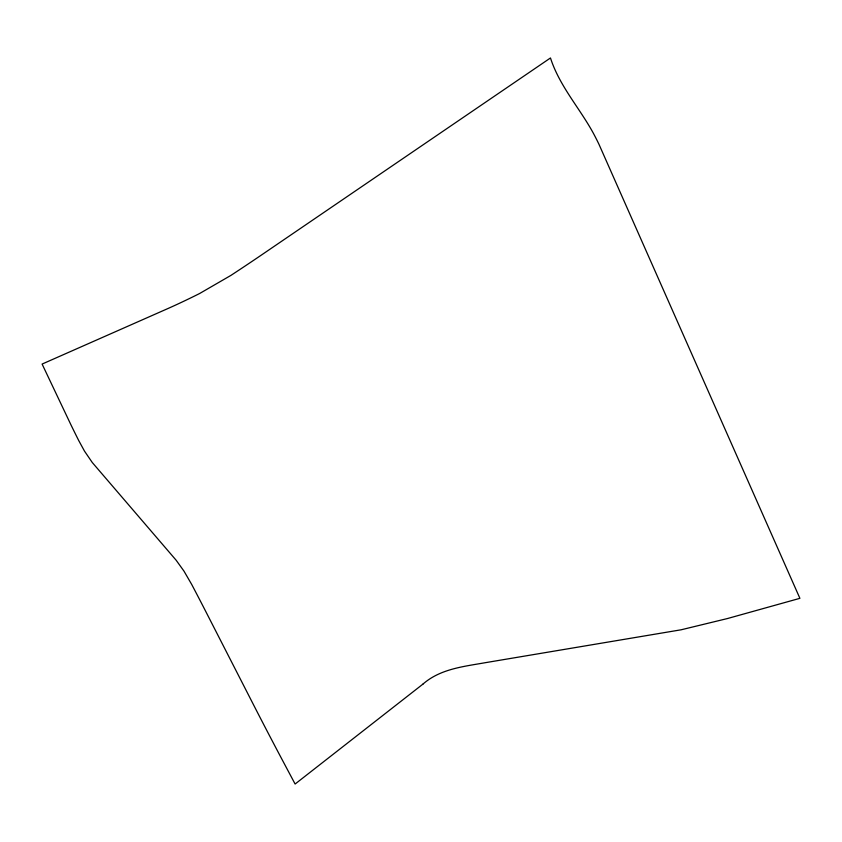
<?xml version="1.0" encoding="UTF-8"?>
<svg xmlns="http://www.w3.org/2000/svg" width="842" height="842" viewBox="0 0 842 842"><rect width="100%" height="100%" fill="white"/><g stroke="black" fill="none" stroke-linecap="round" stroke-linejoin="round"><path stroke-width="1.26" d="M422.937 684.114L295.11 784.028L284.122 763.378A535.533 55.698 64.3 0 1 268.703 734.119A481.014 50.025 64.3 0 1 253.295 704.333L207.111 614.113A321.623 33.448 64.3 0 0 191.702 584.453L183.956 571.087L176.136 560.214L92.294 462.532L84.484 451.102L78.695 440.503A146.824 15.272 64.3 0 1 71.012 424.978L42.1 364.07L168.621 308.235A154.991 30.323 -26.9 0 0 199.701 293.469L230.866 275.429A663.022 129.7 -26.9 0 0 262.115 254.568L550.468 57.972C559.467 85.895 579.349 107.681 593.21 132.973A30.838 3.21 64.3 0 1 598.978 144.319L799.9 598.325L727.404 618.554L681.115 629.795L484.845 662.77C463.3 666.569 440.082 668.99 422.937 684.114"/></g></svg>
